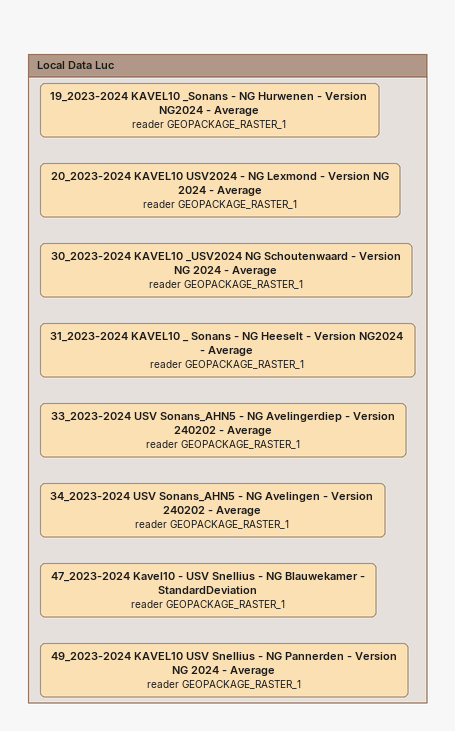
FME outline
Bookmark: Local Data Luc
19_2023-2024 KAVEL10 _Sonans - NG Hurwenen - Version NG2024 - Average (reader GEOPACKAGE_RASTER_1)
20_2023-2024 KAVEL10 USV2024 - NG Lexmond - Version NG 2024 - Average (reader GEOPACKAGE_RASTER_1)
30_2023-2024 KAVEL10 _USV2024 NG Schoutenwaard - Version NG 2024 - Average (reader GEOPACKAGE_RASTER_1)
31_2023-2024 KAVEL10 _ Sonans - NG Heeselt - Version NG2024 - Average (reader GEOPACKAGE_RASTER_1)
33_2023-2024 USV Sonans_AHN5 - NG Avelingerdiep - Version 240202 - Average (reader GEOPACKAGE_RASTER_1)
34_2023-2024 USV Sonans_AHN5 - NG Avelingen - Version 240202 - Average (reader GEOPACKAGE_RASTER_1)
47_2023-2024 Kavel10 - USV Snellius - NG Blauwekamer - StandardDeviation (reader GEOPACKAGE_RASTER_1)
49_2023-2024 KAVEL10 USV Snellius - NG Pannerden - Version NG 2024 - Average (reader GEOPACKAGE_RASTER_1)
